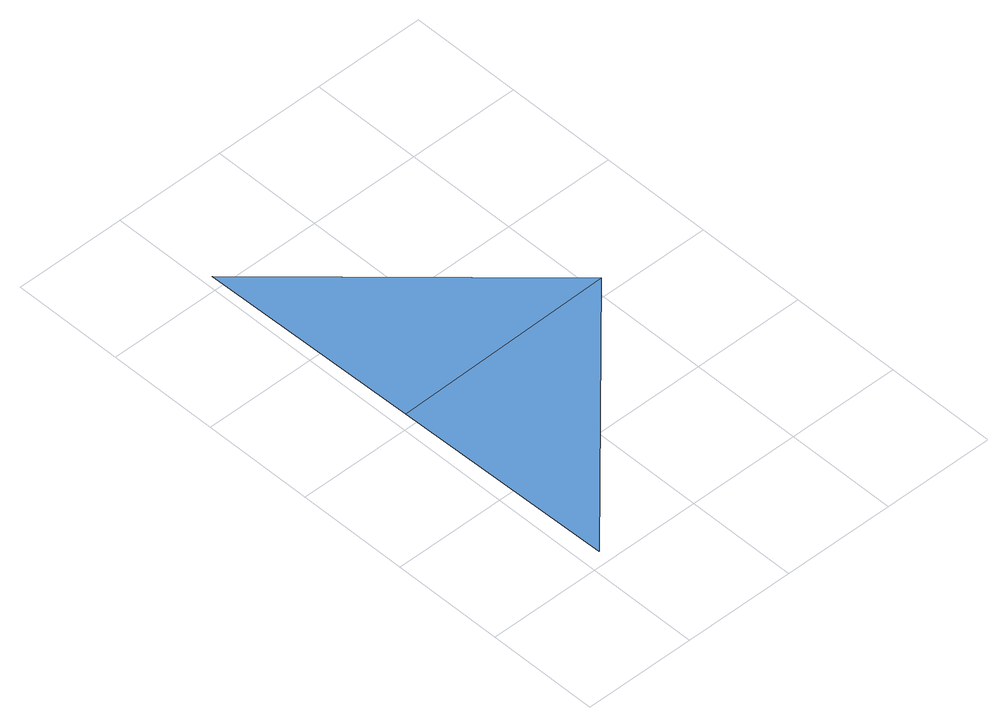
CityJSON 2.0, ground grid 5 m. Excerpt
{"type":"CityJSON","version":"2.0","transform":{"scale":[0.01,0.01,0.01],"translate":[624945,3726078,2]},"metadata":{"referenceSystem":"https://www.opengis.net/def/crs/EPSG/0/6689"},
"CityObjects":{
"waterbody1":{"type":"WaterBody","attributes":{"name":"福岡県津波浸水想定図","class":"1140","function":"2","WaterBodyTsunamiRiskAttribute.description":"1","WaterBodyTsunamiRiskAttribute.rank":"3"},"geometry":[{"type":"MultiSurface","lod":"1","boundaries":[[[0,1,2]]]}]},
"waterbody2":{"type":"WaterBody","attributes":{"name":"福岡県津波浸水想定図","class":"1140","function":"2","WaterBodyTsunamiRiskAttribute.description":"1","WaterBodyTsunamiRiskAttribute.rank":"2"},"geometry":[{"type":"MultiSurface","lod":"1","boundaries":[[[2,3,0]]]}]}
},
"vertices":[
[1061,1077,23],[43,2058,23],[62,1058,23],
[81,58,23]
]}
